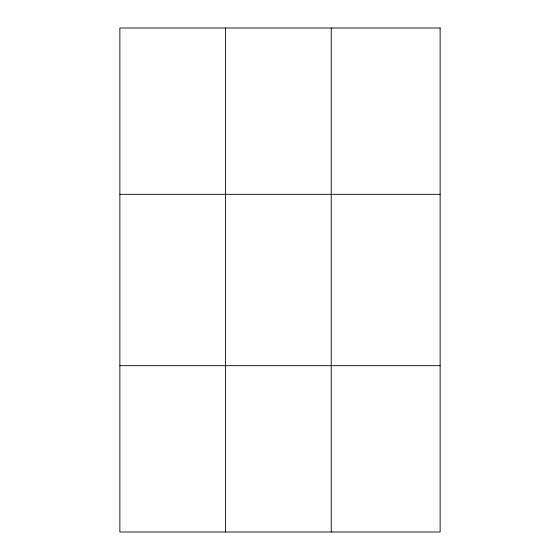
<?xml version="1.0" encoding="UTF-8"?>
<svg xmlns="http://www.w3.org/2000/svg" width="560" height="560" viewBox="0 0 560 560"><rect width="100%" height="100%" fill="white"/><g stroke="black" fill="none" stroke-linecap="round" stroke-linejoin="round"><path stroke-width="0.84" d="M225.554 28L225.554 532M331.24 28L331.24 532M119.875 194.32L440.125 194.32M119.875 365.68L440.125 365.68M440.125 28L440.125 532L119.875 532L119.875 28L440.125 28"/></g></svg>
